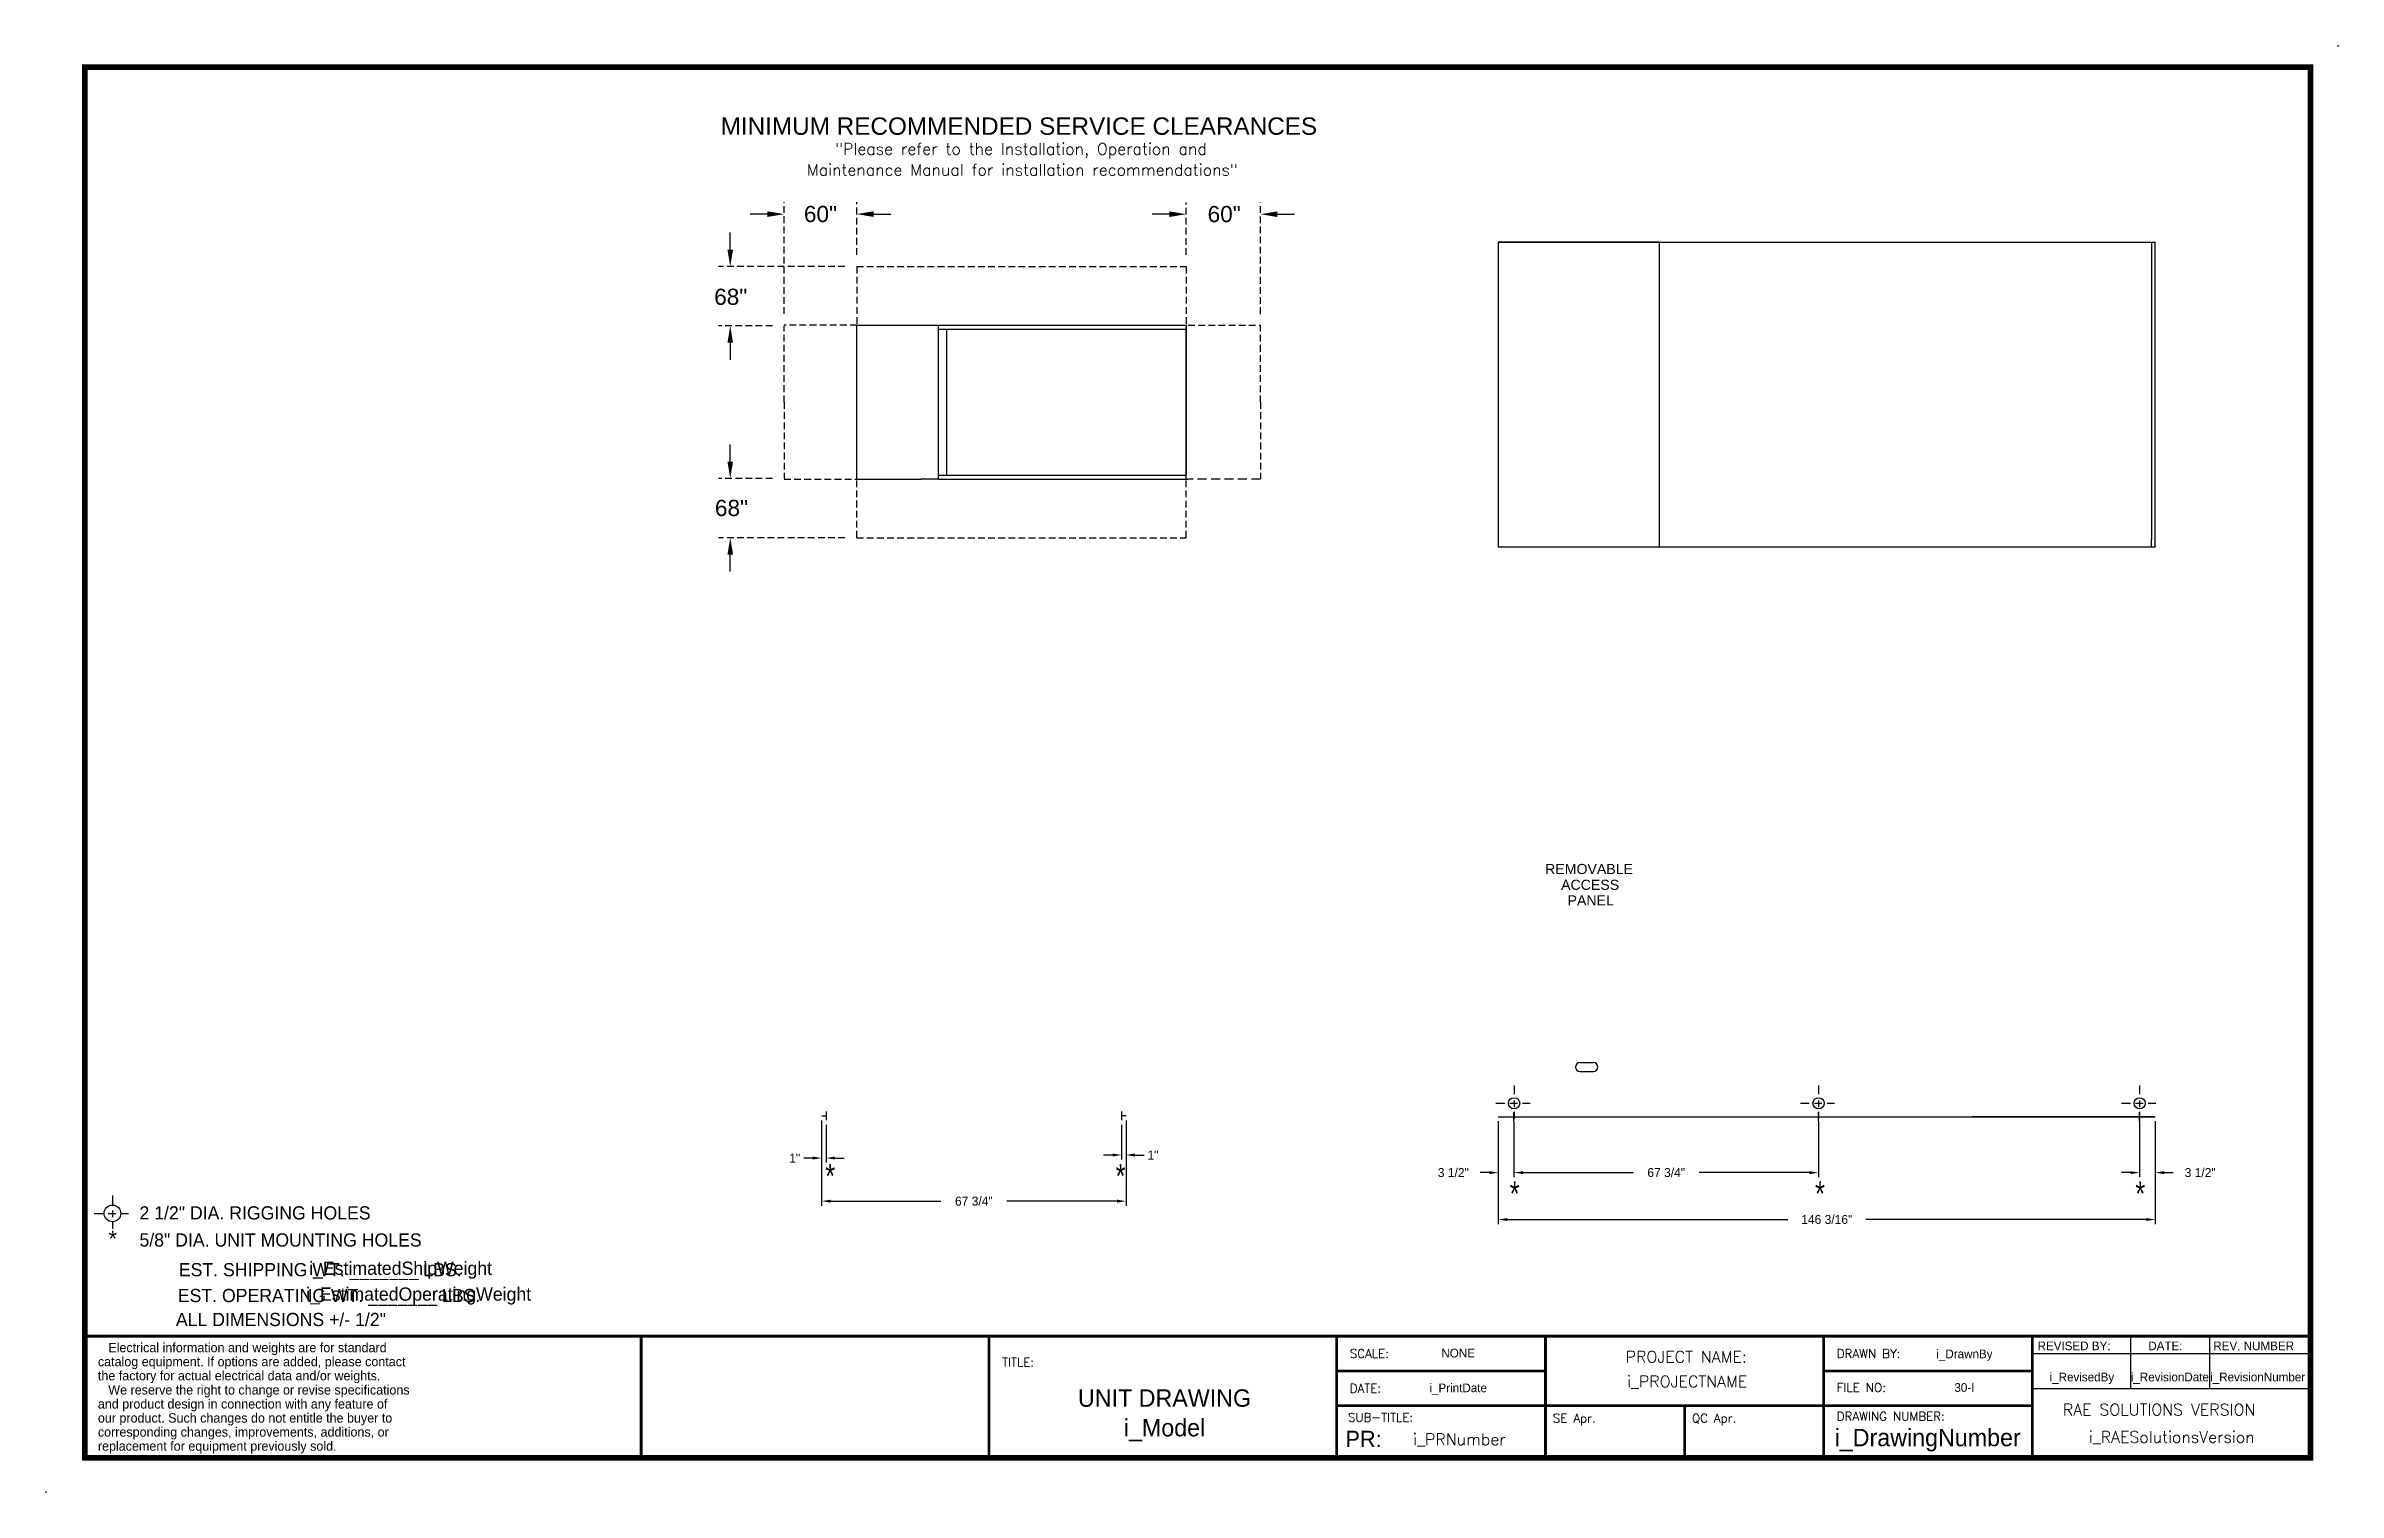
# Model space of a CAD drawing. Extents: x -109 to 401, y -156 to 166.
import ezdxf
from ezdxf.enums import TextEntityAlignment as Align

# ---------------------------------------------------------------- set-up
doc = ezdxf.new("R2010")
doc.units = 0
doc.header["$MEASUREMENT"] = 0
doc.linetypes.add('DASHED', pattern=[0.75, 0.5, -0.25])
doc.layers.get('0').update_dxf_attribs({"color": 1, "linetype": 'CONTINUOUS'})
doc.styles.add('dimentions', font='ARIAL.TTF')
doc.styles.add('SIMPLEX', font='SIMPLEX')
doc.styles.add('SLDTEXTSTYLE0', font='ARIAL.TTF', dxfattribs={"width": 0.75})
doc.dimstyles.new('SLDDIMSTYLE0', dxfattribs={"dimtxt": 2, "dimasz": 2, "dimexe": 1, "dimexo": 1, "dimgap": 1, "dimtad": 0, "dimtih": 1, "dimtoh": 1, "dimdec": 4, "dimzin": 12, "dimdsep": 46, "dimlunit": 5, "dimtxsty": 'STANDARD', "dimcen": 0.09, "dimclrd": 1, "dimclre": 1, "dimclrt": 1, "dimadec": 0, "dimazin": 0, "dimtfac": 1, "dimtdec": 4, "dimtofl": 0, "dimtmove": 0, "dimatfit": 0, "dimfxl": 1, "dimfrac": 2, "dimtolj": 1, "dimtzin": 12, "dimarcsym": 0})

# ---------------------------------------------------------------- blocks, each defined once
blk = doc.blocks.new('*D15')
at = {"color": 1, "lineweight": -2}
for p, q in [((214.51, -73.32), (214.51, -96.2)), ((360.72, -73.32), (360.72, -96.2)), ((216.51, -95.2), (278.95, -95.2)), ((358.72, -95.2), (296.28, -95.2))]:
    blk.add_line(p, q, dxfattribs=at)
at = {"color": 1}
for points in [[(216.51, -94.87), (216.51, -95.54), (214.51, -95.2)], [(358.72, -94.87), (358.72, -95.54), (360.72, -95.2)]]:
    blk.add_solid(points, dxfattribs=at)
at = {"color": 1, "insert": (287.62, -95.2), "char_height": 2, "attachment_point": 5}
blk.add_mtext('\\A1;146 3/16"', dxfattribs=at)
blk = doc.blocks.new('*D16')
at = {"color": 1, "lineweight": -2}
for p, q in [((63.93, -73.12), (63.93, -92.12)), ((131.67, -73.12), (131.67, -92.12)), ((65.93, -91.12), (90.47, -91.12)), ((129.67, -91.12), (105.13, -91.12))]:
    blk.add_line(p, q, dxfattribs=at)
at = {"color": 1}
for points in [[(65.93, -90.79), (65.93, -91.45), (63.93, -91.12)], [(129.67, -90.79), (129.67, -91.45), (131.67, -91.12)]]:
    blk.add_solid(points, dxfattribs=at)
at = {"color": 1, "insert": (97.8, -91.12), "char_height": 2, "attachment_point": 5}
blk.add_mtext('\\A1;67 3/4"', dxfattribs=at)
blk = doc.blocks.new('*D17')
at = {"color": 1, "lineweight": -2}
for p, q in [((63.93, -73.12), (63.93, -82.52)), ((64.93, -74.12), (64.93, -82.52)), ((61.93, -81.52), (59.93, -81.52)), ((66.93, -81.52), (68.93, -81.52))]:
    blk.add_line(p, q, dxfattribs=at)
at = {"color": 1}
for points in [[(61.93, -81.18), (61.93, -81.85), (63.93, -81.52)], [(66.93, -81.18), (66.93, -81.85), (64.93, -81.52)]]:
    blk.add_solid(points, dxfattribs=at)
at = {"color": 1, "insert": (57.93, -81.52), "char_height": 2, "attachment_point": 5}
blk.add_mtext('\\A1;1"', dxfattribs=at)
blk = doc.blocks.new('*D18')
at = {"color": 1, "lineweight": -2}
for p, q in [((130.67, -74.12), (130.67, -81.84)), ((131.67, -73.12), (131.67, -81.84)), ((128.67, -80.84), (126.67, -80.84)), ((133.67, -80.84), (135.67, -80.84))]:
    blk.add_line(p, q, dxfattribs=at)
at = {"color": 1}
for points in [[(128.67, -80.5), (128.67, -81.17), (130.67, -80.84)], [(133.67, -80.5), (133.67, -81.17), (131.67, -80.84)]]:
    blk.add_solid(points, dxfattribs=at)
at = {"color": 1, "insert": (137.67, -80.84), "char_height": 2, "attachment_point": 5}
blk.add_mtext('\\A1;1"', dxfattribs=at)
blk = doc.blocks.new('*D20')
at = {"color": 1, "lineweight": -2}
for p, q in [((63.93, -73.12), (63.93, -82.52)), ((64.93, -74.12), (64.93, -82.52)), ((61.93, -81.52), (59.93, -81.52)), ((66.93, -81.52), (68.93, -81.52))]:
    blk.add_line(p, q, dxfattribs=at)
at = {"color": 1}
for points in [[(61.93, -81.18), (61.93, -81.85), (63.93, -81.52)], [(66.93, -81.18), (66.93, -81.85), (64.93, -81.52)]]:
    blk.add_solid(points, dxfattribs=at)
at = {"color": 1, "insert": (57.93, -81.52), "char_height": 2, "attachment_point": 5}
blk.add_mtext('\\A1;1"', dxfattribs=at)
blk = doc.blocks.new('*D21')
at = {"color": 1, "lineweight": -2}
for p, q in [((130.67, -74.12), (130.67, -81.84)), ((131.67, -73.12), (131.67, -81.84)), ((128.67, -80.84), (126.67, -80.84)), ((133.67, -80.84), (135.67, -80.84))]:
    blk.add_line(p, q, dxfattribs=at)
at = {"color": 1}
for points in [[(128.67, -80.5), (128.67, -81.17), (130.67, -80.84)], [(133.67, -80.5), (133.67, -81.17), (131.67, -80.84)]]:
    blk.add_solid(points, dxfattribs=at)
at = {"color": 1, "insert": (137.67, -80.84), "char_height": 2, "attachment_point": 5}
blk.add_mtext('\\A1;1"', dxfattribs=at)
blk = doc.blocks.new('*D29')
at = {"color": 1, "lineweight": -2}
for p, q in [((214.51, -73.32), (214.51, -85.76)), ((218.01, -74.32), (218.01, -85.76)), ((212.51, -84.76), (210.51, -84.76)), ((220.01, -84.76), (222.01, -84.76))]:
    blk.add_line(p, q, dxfattribs=at)
at = {"color": 1}
for points in [[(212.51, -84.43), (212.51, -85.1), (214.51, -84.76)], [(220.01, -84.43), (220.01, -85.1), (218.01, -84.76)]]:
    blk.add_solid(points, dxfattribs=at)
at = {"color": 1, "insert": (204.51, -84.76), "char_height": 2, "attachment_point": 5}
blk.add_mtext('\\A1;3 1/2"', dxfattribs=at)
blk = doc.blocks.new('*D30')
at = {"color": 1, "lineweight": -2}
for p, q in [((218.01, -73.32), (218.01, -85.76)), ((285.76, -73.32), (285.76, -85.76)), ((220.01, -84.76), (244.55, -84.76)), ((283.76, -84.76), (259.22, -84.76))]:
    blk.add_line(p, q, dxfattribs=at)
at = {"color": 1}
for points in [[(220.01, -84.43), (220.01, -85.1), (218.01, -84.76)], [(283.76, -84.43), (283.76, -85.1), (285.76, -84.76)]]:
    blk.add_solid(points, dxfattribs=at)
at = {"color": 1, "insert": (251.89, -84.76), "char_height": 2, "attachment_point": 5}
blk.add_mtext('\\A1;67 3/4"', dxfattribs=at)
blk = doc.blocks.new('*D31')
at = {"color": 1, "lineweight": -2}
for p, q in [((357.22, -73.32), (357.22, -85.76)), ((360.72, -73.32), (360.72, -85.76)), ((355.22, -84.76), (353.22, -84.76)), ((362.72, -84.76), (364.72, -84.76))]:
    blk.add_line(p, q, dxfattribs=at)
at = {"color": 1}
for points in [[(355.22, -84.43), (355.22, -85.1), (357.22, -84.76)], [(362.72, -84.43), (362.72, -85.1), (360.72, -84.76)]]:
    blk.add_solid(points, dxfattribs=at)
at = {"color": 1, "insert": (370.72, -84.76), "char_height": 2, "attachment_point": 5}
blk.add_mtext('\\A1;3 1/2"', dxfattribs=at)

msp = doc.modelspace()

# ---------------------------------------------------------------- linework, layer by layer
at = {"color": 1, "lineweight": 30}
for p, q in [((51.82121, 128.6358), (48.04121, 128.6358)), ((75.52335, 128.6358), (79.30335, 128.6358)), ((141.2788, 128.62063), (137.4988, 128.62063)), ((165.3657, 128.62063), (169.1457, 128.62063)), ((43.58939, 120.73081), (43.58939, 124.51081)), ((250.38648, 122.40507), (360.72086, 122.40507)), ((360.72086, 54.53207), (360.72086, 122.40507)), ((89.91934, 103.91212), (145.08965, 103.91212)), ((89.91934, 103.02728), (145.08965, 103.00164)), ((43.58939, 99.99612), (43.58939, 96.21612)), ((43.58939, 73.55612), (43.58939, 77.33612)), ((89.91934, 70.49417), (145.09016, 70.49417)), ((89.91934, 69.64012), (145.44356, 69.64012)), ((43.58939, 49.04143), (43.58939, 52.82143)), ((250.38648, 54.53207), (360.72086, 54.53207)), ((232.69337, -60.27566), (235.69337, -60.27566)), ((232.69337, -62.27566), (235.69337, -62.27566))]:
    msp.add_line(p, q, dxfattribs=at)
at = {"color": 1, "linetype": 'DASHED', "lineweight": 30, "ltscale": 3}
for p, q in [((55.60121, 106.40112), (55.60121, 131.2608)), ((71.74335, 119.57581), (71.74335, 131.2608)), ((145.0588, 119.56063), (145.0588, 131.24563)), ((161.5857, 106.38595), (161.5857, 131.24563)), ((69.11835, 116.95081), (40.96439, 116.95081)), ((71.73321, 116.95081), (71.73321, 103.77612)), ((71.74335, 116.95081), (145.0588, 116.95081)), ((145.0588, 116.95081), (145.0588, 103.76095)), ((52.97621, 103.77612), (40.96439, 103.77612)), ((55.60121, 86.77612), (55.60121, 103.77612)), ((71.75935, 103.91212), (55.61721, 103.91212)), ((145.51778, 103.91851), (161.5857, 103.91851)), ((161.5857, 86.76095), (161.5857, 103.87649)), ((55.60121, 86.77612), (55.60121, 69.77612)), ((161.5857, 86.76095), (161.5857, 69.76095)), ((52.97621, 69.77612), (40.96439, 69.77612)), ((55.56921, 69.64012), (71.71134, 69.64012)), ((71.74335, 56.60143), (71.74335, 69.77612)), ((145.0588, 56.58626), (145.0588, 69.76095)), ((69.11835, 56.60143), (40.96439, 56.60143)), ((71.74335, 56.60143), (145.0588, 56.60143))]:
    msp.add_line(p, q, dxfattribs=at)
at = {"color": 1, "linetype": 'Continuous', "lineweight": 30}
for p, q in [((214.51348, 122.40507), (214.51348, 54.53207)), ((226.94998, 122.40507), (214.51348, 122.40507)), ((250.38648, 122.40507), (226.94998, 122.40507)), ((250.38648, 54.53207), (250.38648, 122.40507)), ((359.91488, 122.40507), (359.91488, 56.21487)), ((359.91488, 120.71087), (359.91488, 120.66207)), ((359.91488, 120.66207), (359.91488, 120.66207)), ((71.71134, 103.91212), (71.71134, 69.64012)), ((71.71134, 103.91212), (71.74335, 103.91212)), ((71.74335, 103.91212), (86.07534, 103.91212)), ((71.74335, 103.91212), (71.74335, 103.88011)), ((86.07534, 103.91212), (89.91934, 103.91212)), ((89.91934, 69.64012), (89.91934, 103.91212)), ((91.77296, 70.52025), (91.77296, 103.00164)), ((145.0588, 69.64012), (145.0588, 103.42445)), ((145.08965, 103.91212), (145.08965, 103.02624)), ((145.08965, 103.02624), (145.08965, 103.00164)), ((145.08965, 103.00164), (145.08965, 70.52025)), ((145.08965, 103.00164), (145.08965, 103.00164)), ((145.09016, 69.64012), (145.09016, 103.42445)), ((71.74335, 69.64012), (86.07534, 69.64012)), ((89.91934, 69.64012), (86.07534, 69.64012)), ((360.72168, 54.63667), (360.72168, 61.46807)), ((359.91488, 56.21487), (359.91488, 56.16607)), ((359.91488, 56.21487), (359.91488, 56.21487)), ((359.91488, 55.32617), (359.91488, 56.16607)), ((214.51348, 54.53207), (250.38648, 54.53207)), ((359.91488, 55.37597), (359.91588, 55.37597)), ((359.91488, 55.32617), (359.91488, 55.27737)), ((359.91488, 55.27737), (359.91488, 55.27637)), ((359.91488, 54.53207), (359.91488, 55.27637)), ((359.92758, 54.63567), (359.92958, 54.63567)), ((214.51248, -72.32445), (343.61708, -72.32445)), ((343.61708, -72.32445), (360.72168, -72.32445))]:
    msp.add_line(p, q, dxfattribs=at)
for p, q in [((214.51348, 122.40507), (250.38648, 122.40507)), ((64.93454, -71.11667), (64.93454, -73.11667)), ((64.93454, -71.11667), (64.93454, -73.11667)), ((130.66544, -71.11667), (130.66544, -73.11667)), ((130.66544, -71.11667), (130.66544, -73.11667)), ((218.01248, -73.32445), (218.01248, -71.32445)), ((285.76248, -73.32445), (285.76248, -71.32445)), ((357.22168, -73.32445), (357.22168, -71.32445)), ((63.93454, -72.11667), (64.93454, -72.11667)), ((63.93454, -72.11667), (64.93454, -72.11667)), ((131.66544, -72.11667), (130.66544, -72.11667)), ((131.66544, -72.11667), (130.66544, -72.11667)), ((214.51248, -72.32445), (218.01248, -72.32445)), ((360.72168, -72.32445), (319.97168, -72.32445)), ((360.72168, -72.32445), (329.72168, -72.32445)), ((360.72168, -72.32445), (331.97168, -72.32445)), ((360.72168, -72.32445), (357.22168, -72.32445)), ((357.22168, -72.32445), (357.22168, -73.32445))]:
    msp.add_line(p, q)
at = {"color": 1, "linetype": 'DASHED', "lineweight": 30, "ltscale": 4}
msp.add_line((161.5857, 69.64498), (145.44356, 69.64498), dxfattribs=at)
at = {"lineweight": 30}
for p, q in [((218.04373, -65.36889), (218.04373, -67.32094)), ((285.79373, -65.36889), (285.79373, -67.32094)), ((357.25293, -65.36889), (357.25293, -67.32094)), ((213.99939, -69.32445), (215.97907, -69.32445)), ((217.12122, -69.32445), (218.79052, -69.32445)), ((218.04373, -68.69176), (218.04373, -70.16803)), ((218.04373, -71.2225), (218.04373, -72.76194)), ((219.93267, -69.32445), (221.62401, -69.32445)), ((281.74939, -69.32445), (283.72907, -69.32445)), ((284.87122, -69.32445), (286.54052, -69.32445)), ((285.79373, -68.69176), (285.79373, -70.16803)), ((285.79373, -71.2225), (285.79373, -72.76194)), ((287.68267, -69.32445), (289.37401, -69.32445)), ((353.20859, -69.32445), (355.18827, -69.32445)), ((356.33042, -69.32445), (357.99972, -69.32445)), ((357.25293, -68.69176), (357.25293, -70.16803)), ((357.25293, -71.2225), (357.25293, -72.76194)), ((359.14187, -69.32445), (360.83321, -69.32445)), ((-93.90628, -89.8855), (-93.90628, -91.83755)), ((-97.95061, -93.84106), (-95.97093, -93.84106)), ((-94.82878, -93.84106), (-93.15949, -93.84106)), ((-93.90628, -93.20837), (-93.90628, -94.68464)), ((-93.90628, -95.73911), (-93.90628, -97.27855)), ((-92.01733, -93.84106), (-90.326, -93.84106)), ((23.77155, -148.26728), (23.77155, -121.17728)), ((101.17155, -148.26728), (101.17155, -121.17728)), ((178.57155, -121.17728), (333.37155, -121.17728)), ((178.57155, -148.26728), (178.57155, -121.17728)), ((225.01155, -121.17728), (225.01155, -148.26728)), ((286.93155, -121.17728), (286.93155, -136.65728)), ((333.37155, -121.17728), (333.37155, -148.26728)), ((333.37155, -121.17728), (395.29155, -121.17728)), ((333.37155, -121.17728), (333.37155, -125.04728)), ((355.21951, -121.17728), (355.21951, -132.78728)), ((372.81468, -121.17728), (372.81468, -132.78728)), ((333.37155, -125.04728), (395.29155, -125.04728)), ((225.01155, -128.91728), (178.57155, -128.91728)), ((286.93155, -128.91728), (333.37155, -128.91728)), ((286.93155, -136.65728), (286.93155, -128.91728)), ((333.37155, -136.65728), (178.57155, -136.65728)), ((255.97155, -136.65728), (255.97155, -148.26728)), ((286.93155, -136.65728), (286.93155, -148.26728)), ((333.37155, -132.78728), (395.29155, -132.78728))]:
    msp.add_line(p, q, dxfattribs=at)
at = {"const_width": 1.2384}
msp.add_lwpolyline([(-100.06845, -148.26728), (395.29155, -148.26728), (395.29155, 161.33272), (-100.06845, 161.33272), (-100.06845, -148.26728)], dxfattribs=at)
at = {"lineweight": 30, "const_width": 0.6192}
for points in [[(24.50365, -121.17728), (-100.06845, -121.17728)], [(395.29155, -121.17728), (23.77155, -121.17728), (23.77155, -148.26728)], [(101.17155, -121.17728), (101.17155, -148.26728)], [(178.57155, -121.17728), (178.57155, -148.26728)], [(225.01155, -121.17728), (225.01155, -148.26728)], [(286.93155, -121.17728), (286.93155, -148.26728)], [(333.37155, -148.26728), (333.37155, -121.17728), (395.29155, -121.17728)], [(225.01155, -128.91728), (178.57155, -128.91728)], [(333.37155, -128.91728), (286.93155, -128.91728), (286.93155, -148.26728)], [(333.37155, -136.65728), (178.57155, -136.65728)], [(255.97155, -136.65728), (255.97155, -148.26728)]]:
    msp.add_lwpolyline(points, dxfattribs=at)
at = {"color": 1, "linetype": 'Continuous', "lineweight": 30}
for centre in [(218.04373, -69.32445), (285.79373, -69.32445), (357.25293, -69.32445)]:
    msp.add_circle(centre, 1.25, dxfattribs=at)
at = {"lineweight": 30}
msp.add_circle((-93.90628, -93.84106), 1.85625, dxfattribs=at)
at = {"color": 1, "lineweight": 30}
for centre, start, end in [((232.69337, -61.27566), 90, 270), ((235.69337, -61.27566), 270, 90)]:
    msp.add_arc(centre, 1, start, end, dxfattribs=at)
for p in [(401.43013, 166.10196), (333.37155, -148.26728), (-108.72673, -155.90352)]:
    msp.add_point(p)
msp.add_point((360.72168, 54.63667), dxfattribs=at)
for points in [[(51.82121, 129.2658), (51.82121, 128.0058), (55.60121, 128.6358)], [(75.52335, 129.2658), (75.52335, 128.0058), (71.74335, 128.6358)], [(141.2788, 129.25063), (141.2788, 127.99063), (145.0588, 128.62063)], [(165.3657, 129.25063), (165.3657, 127.99063), (161.5857, 128.62063)], [(42.95939, 120.73081), (44.21939, 120.73081), (43.58939, 116.95081)], [(42.95939, 99.99612), (44.21939, 99.99612), (43.58939, 103.77612)], [(42.95939, 73.55612), (44.21939, 73.55612), (43.58939, 69.77612)], [(42.95939, 52.82143), (44.21939, 52.82143), (43.58939, 56.60143)]]:
    msp.add_solid(points, dxfattribs=at)

# ---------------------------------------------------------------- texts
at = {"lineweight": 30}
for s, height, style, p in [('MINIMUM RECOMMENDED SERVICE CLEARANCES', 3.87, 'dimentions', (41.45211, 146.29455)), ('TITLE:', 1.935, 'SIMPLEX', (104.07405, -127.94978)), ('SCALE:', 1.935, 'SIMPLEX', (181.47405, -126.01478)), ('DRAWN BY:', 1.935, 'SIMPLEX', (289.83405, -126.01478)), ('DATE:', 1.935, 'SIMPLEX', (181.47405, -133.75478)), ('FILE NO:', 1.935, 'SIMPLEX', (289.83405, -133.5677)), ('RAE SOLUTIONS VERSION', 2.56968, 'SIMPLEX', (340.15546, -138.81289)), ('SUB-TITLE:', 1.935, 'SIMPLEX', (181.05475, -140.21791)), ('SE Apr.', 1.935, 'SIMPLEX', (226.65683, -140.39774)), ('QC Apr.', 1.935, 'SIMPLEX', (257.61683, -140.39774)), ('DRAWING NUMBER:', 1.935, 'SIMPLEX', (289.83405, -139.98295))]:
    msp.add_text(s, height=height, dxfattribs=dict(at, style=style)).set_placement(p)
at = {"lineweight": 30, "style": 'SIMPLEX'}
for s, p in [('"Please refer to the Installation, Operation and', (108.28523, 141.86813)), ('Maintenance Manual for installation recommendations"', (108.59173, 137.21039)), ('PROJECT NAME:', (256.36022, -127.0466)), ('i_PROJECTNAME', (256.55561, -132.54679)), ('i_PRNumber', (205.86116, -145.41637)), ('i_RAESolutionsVersion', (364.39543, -144.9187))]:
    msp.add_text(s, height=2.56968, dxfattribs=at).set_placement(p, align=Align.CENTER)
at = {"color": 1, "lineweight": 30, "style": 'dimentions'}
for s, p in [('REMOVABLE', (224.9368, -18.2883)), ('ACCESS', (228.49783, -21.8047)), ('PANEL', (229.94156, -25.28264))]:
    msp.add_text(s, height=2.25, dxfattribs=at).set_placement(p)
at = {"lineweight": 30}
for s, height, p in [('2 1/2" DIA. RIGGING HOLES', 2.9412, (-87.89479, -95.19628)), ('5/8" DIA. UNIT MOUNTING HOLES', 2.9412, (-87.89479, -101.22911)), ('REVISED BY:', 1.935, (334.53304, -124.29672)), ('DATE:', 1.935, (359.17392, -124.29672)), ('REV. NUMBER', 1.935, (373.64412, -124.29672)), ('catalog equipment. If options are added, please contact', 2.0834212, (-97.14747, -127.87851)), ('   Electrical information and weights are for standard', 2.0834212, (-97.14747, -124.75337)), ('the factory for actual electrical data and/or weights.', 2.0834212, (-97.14747, -131.00364)), ('   We reserve the right to change or revise specifications', 2.0834212, (-97.14747, -134.16818)), ('and product design in connection with any feature of', 2.0834212, (-97.14747, -137.29331)), ('our product. Such changes do not entitle the buyer to', 2.0834212, (-97.14747, -140.41844)), ('corresponding changes, improvements, additions, or ', 2.0834212, (-97.14747, -143.54357)), ('replacement for equipment previously sold.', 2.0834212, (-97.14747, -146.66871))]:
    msp.add_text(s, height=height, dxfattribs=at).set_placement(p)
for s, height, p in [('*', 3.6197, (-93.82989, -101.28004)), ('EST. SHIPPING WT. _______ LBS.', 2.9412, (-47.65688, -107.83851)), ('i_EstimatedShipWeight', 2.9445755, (-29.78012, -107.51722)), ('EST. OPERATING WT. _______ LBS.', 2.9412, (-45.70389, -113.59169)), ('i_EstimatedOperatingWeight', 2.9412, (-25.75565, -113.2704)), ('ALL DIMENSIONS +/- 1/2"', 2.9412, (-56.41353, -118.92946)), ('NONE', 1.935, (205.58974, -125.91254)), ('i_DrawnBy', 1.935, (318.25486, -126.07853)), ('i_PrintDate', 1.935, (205.58974, -133.65254)), ('30-I', 1.935, (318.25486, -133.56505)), ('i_RevisedBy', 1.935, (344.39429, -131.23504)), ('i_RevisionDate', 1.935, (363.97253, -131.23504)), ('i_RevisionNumber', 1.935, (383.51314, -131.23504)), ('UNIT DRAWING', 3.87, (140.23727, -136.88439)), ('i_Model', 3.87, (140.23727, -143.48023)), ('i_DrawingNumber', 3.87, (310.08084, -145.67792))]:
    msp.add_text(s, height=height, dxfattribs=at).set_placement(p, align=Align.CENTER)
msp.add_text('PR:', height=3.628125, dxfattribs=at).set_placement((188.57743, -145.86348), align=Align.RIGHT)
at = {"color": 1, "lineweight": 30}
for s, insert, char_height, attachment_point, style in [('\\A1;60"', (63.67228, 128.6358), 3.6, 5, 'dimentions'), ('\\A1;60"', (153.51463, 128.62063), 3.6, 5, 'dimentions'), ('\\A1;68"', (43.69807, 110.20547), 3.6, 5, 'dimentions'), ('\\A1;68"', (43.86472, 63.18877), 3.6, 5, 'dimentions'), ('*', (64.72872, -82.81008), 5.40207, 1, 'SLDTEXTSTYLE0'), ('*', (64.72872, -82.81008), 5.40207, 1, 'SLDTEXTSTYLE0'), ('*', (129.35393, -82.81008), 5.40207, 1, 'SLDTEXTSTYLE0'), ('*', (129.35393, -82.81008), 5.40207, 1, 'SLDTEXTSTYLE0'), ('*', (217.06212, -86.71818), 5.40207, 1, 'SLDTEXTSTYLE0'), ('*', (285.00941, -86.71818), 5.40207, 1, 'SLDTEXTSTYLE0'), ('*', (356.28654, -86.71818), 5.40207, 1, 'SLDTEXTSTYLE0')]:
    msp.add_mtext(s, dxfattribs=dict(at, insert=insert, char_height=char_height, attachment_point=attachment_point, style=style))

# ---------------------------------------------------------------- dimensions: what is measured, and where the dimension line sits
for base, p1, p2, picture, middle in [((63.93454, -81.51658), (64.93454, -73.11667), (63.93454, -72.11667), '*D17', (57.93454, -81.51658)), ((63.93454, -81.51658), (64.93454, -73.11667), (63.93454, -72.11667), '*D20', (57.93454, -81.51658)), ((131.66544, -91.11834), (63.93454, -72.11667), (131.66544, -72.11667), '*D16', (97.79999, -91.11834)), ((131.66544, -80.83663), (130.66544, -73.11667), (131.66544, -72.11667), '*D18', (137.66544, -80.83663)), ((131.66544, -80.83663), (130.66544, -73.11667), (131.66544, -72.11667), '*D21', (137.66544, -80.83663)), ((214.51248, -84.76334), (218.01248, -73.32445), (214.51248, -72.32445), '*D29', (204.51248, -84.76334)), ((360.72168, -95.20224), (214.51248, -72.32445), (360.72168, -72.32445), '*D15', (287.61708, -95.20224)), ((285.76248, -84.76334), (218.01248, -72.32445), (285.76248, -72.32445), '*D30', (251.88748, -84.76334)), ((360.72168, -84.76334), (357.22168, -72.32445), (360.72168, -72.32445), '*D31', (370.72168, -84.76334))]:
    dim = msp.add_linear_dim(base=base, p1=p1, p2=p2, dimstyle='SLDDIMSTYLE0', override={"dimpost": '"'})
    dim.commit()
    dim.dimension.update_dxf_attribs({"geometry": picture, "text_midpoint": middle})

doc.saveas('drawing.dxf')
